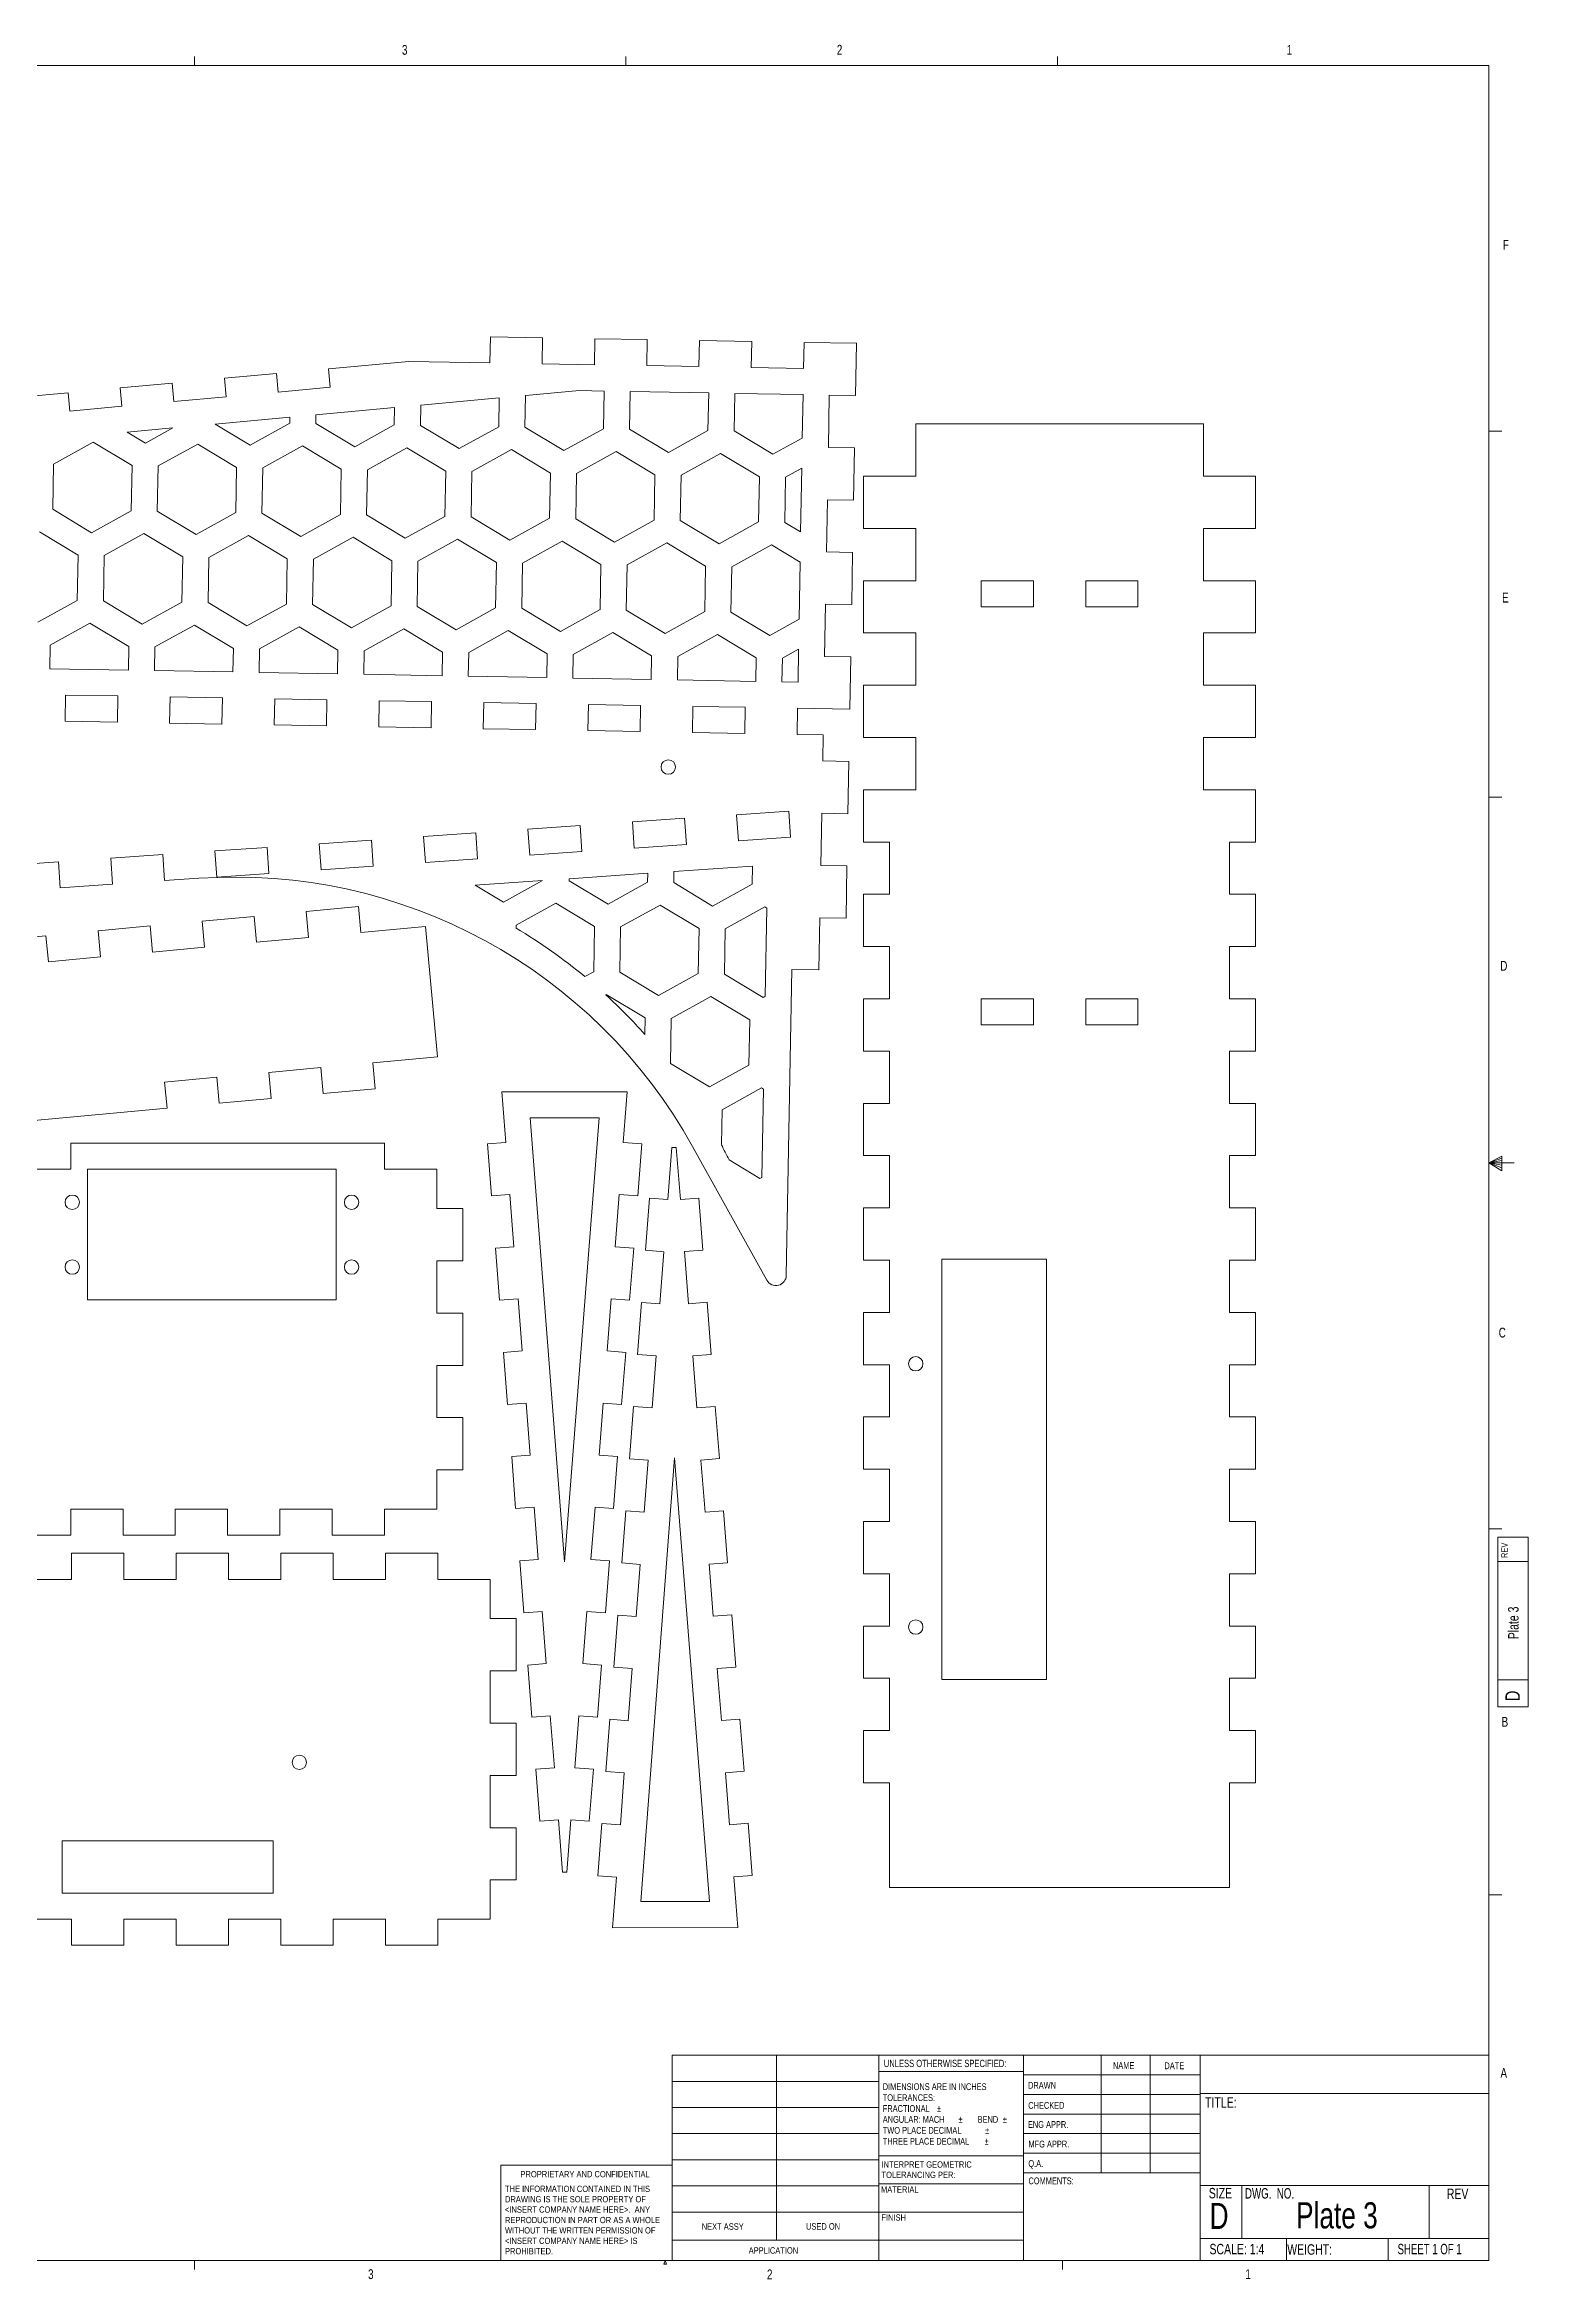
# Model space of a CAD drawing. Header units: inches. Extents: x 0.3 to 33.9, y 0.2 to 21.6.
# Drawn here: x 19.72 to 33.9, y 0.23 to 21.61 of the extents above; entities that cross this region are included whole.
import ezdxf

# ---------------------------------------------------------------- set-up
doc = ezdxf.new("R2010")
doc.units = ezdxf.units.IN
doc.header["$MEASUREMENT"] = 0
doc.styles.add('SLDTEXTSTYLE0', font='TXT', dxfattribs={"width": 0.75})
doc.styles.add('SLDTEXTSTYLE1', font='TXT', dxfattribs={"width": 0.6875})
doc.styles.add('SLDTEXTSTYLE2', font='TXT', dxfattribs={"width": 0.694444})

# ---------------------------------------------------------------- blocks, each defined once
blk = doc.blocks.new('SW_NOTE_0')
at = {"color": 0, "linetype": 'Continuous', "lineweight": 0, "char_height": 0.06, "attachment_point": 1, "style": 'SLDTEXTSTYLE0'}
for s, insert in [('INTERPRET GEOMETRIC', (0, 0.077)), ('TOLERANCING PER:', (0, -0.022))]:
    blk.add_mtext(s, dxfattribs=dict(at, insert=insert))
blk = doc.blocks.new('SW_NOTE_1')
at = {"color": 0, "linetype": 'Continuous', "lineweight": 0, "char_height": 0.065, "attachment_point": 1, "style": 'SLDTEXTSTYLE0'}
for s, insert in [('DIMENSIONS ARE IN INCHES', (0, 0.084)), ('TOLERANCES:', (0, -0.021)), ('FRACTIONAL', (0, -0.125)), ('%%p', (0.518, -0.125)), ('ANGULAR: MACH', (0, -0.229)), ('TWO PLACE DECIMAL', (0, -0.334)), ('%%p', (0.723, -0.229)), ('BEND', (0.907, -0.229)), ('%%p', (0.979, -0.334)), ('%%p', (1.148, -0.229)), ('THREE PLACE DECIMAL', (0, -0.438)), ('%%p', (0.974, -0.438))]:
    blk.add_mtext(s, dxfattribs=dict(at, insert=insert))
blk = doc.blocks.new('SW_NOTE_2')
at = {"color": 0, "linetype": 'Continuous', "lineweight": 0, "char_height": 0.06, "attachment_point": 1, "style": 'SLDTEXTSTYLE0'}
for s, insert in [('THE INFORMATION CONTAINED IN THIS', (0, 0.077)), ('<INSERT COMPANY NAME HERE>.  ANY', (0, -0.121)), ('DRAWING IS THE SOLE PROPERTY OF', (0, -0.022)), ('WITHOUT THE WRITTEN PERMISSION OF', (0, -0.32)), ('<INSERT COMPANY NAME HERE> IS', (0, -0.42)), ('REPRODUCTION IN PART OR AS A WHOLE', (0, -0.221)), ('PROHIBITED.', (0, -0.519))]:
    blk.add_mtext(s, dxfattribs=dict(at, insert=insert))

msp = doc.modelspace()

# ---------------------------------------------------------------- linework, layer by layer
at = {"color": 7, "linetype": 'Continuous', "lineweight": 0}
for p, q in [((0.523, 21.411), (33.523, 21.411)), ((21.148, 21.411), (21.148, 21.495)), ((25.273, 21.411), (25.273, 21.495)), ((29.398, 21.411), (29.398, 21.495)), ((33.523, 0.411), (33.523, 21.411)), ((33.523, 17.911), (33.648, 17.911)), ((33.523, 14.411), (33.648, 14.411)), ((33.523, 10.911), (33.647, 10.976)), ((33.647, 10.958), (33.523, 10.911)), ((33.647, 10.934), (33.523, 10.911)), ((33.647, 10.891), (33.523, 10.911)), ((33.647, 10.865), (33.523, 10.911)), ((33.647, 10.837), (33.523, 10.911)), ((33.523, 10.911), (33.766, 10.911)), ((33.647, 10.976), (33.647, 10.837)), ((33.523, 7.411), (33.648, 7.411)), ((33.61, 7.332), (33.9, 7.332)), ((33.61, 7.332), (33.61, 5.709)), ((33.9, 7.332), (33.9, 5.709)), ((33.9, 7.099), (33.61, 7.099)), ((33.61, 5.965), (33.9, 5.965)), ((33.61, 5.709), (33.9, 5.709)), ((33.523, 3.911), (33.648, 3.911)), ((25.714, 2.375), (33.523, 2.375)), ((25.714, 0.411), (25.714, 2.375)), ((26.712, 2.375), (26.712, 0.607)), ((27.691, 0.411), (27.691, 2.375)), ((29.073, 2.375), (29.073, 0.411)), ((29.817, 2.375), (29.817, 1.25)), ((30.285, 2.375), (30.285, 1.25)), ((30.764, 2.375), (30.764, 0.411)), ((29.073, 2.221), (27.691, 2.221)), ((29.073, 2.187), (30.764, 2.187)), ((25.714, 2.125), (27.691, 2.125)), ((29.073, 2), (30.764, 2)), ((30.764, 2.008), (33.523, 2.008)), ((25.714, 1.875), (27.691, 1.875)), ((29.073, 1.812), (30.764, 1.812)), ((25.714, 1.625), (27.691, 1.625)), ((30.764, 1.625), (29.073, 1.625)), ((24.077, 0.411), (24.077, 1.325)), ((25.714, 1.325), (24.077, 1.325)), ((25.714, 1.375), (27.691, 1.375)), ((27.691, 1.414), (29.073, 1.414)), ((30.764, 1.437), (29.073, 1.437)), ((25.714, 1.125), (27.691, 1.125)), ((27.691, 1.144), (29.073, 1.144)), ((30.764, 1.25), (29.073, 1.25)), ((30.764, 1.13), (33.523, 1.13)), ((31.16, 1.13), (31.16, 0.623)), ((32.951, 1.13), (32.951, 0.623)), ((25.714, 0.875), (27.691, 0.875)), ((27.691, 0.874), (29.073, 0.874)), ((25.714, 0.607), (29.073, 0.607)), ((30.764, 0.623), (33.523, 0.623)), ((31.587, 0.623), (31.587, 0.411)), ((32.559, 0.623), (32.559, 0.411)), ((33.523, 0.411), (0.523, 0.411)), ((21.148, 0.411), (21.148, 0.326)), ((25.634, 0.376), (25.648, 0.411)), ((25.66, 0.376), (25.634, 0.376)), ((25.648, 0.411), (25.66, 0.376)), ((29.448, 0.411), (29.448, 0.326))]:
    msp.add_line(p, q, dxfattribs=at)
at = {"color": 7, "linetype": 'Continuous', "lineweight": 15}
for p, q in [((23.976, 18.814), (23.972, 18.564)), ((24.476, 18.805), (23.976, 18.814)), ((24.472, 18.555), (24.476, 18.805)), ((24.976, 18.796), (24.972, 18.547)), ((25.476, 18.788), (24.976, 18.796)), ((25.472, 18.538), (25.476, 18.788)), ((25.976, 18.779), (25.971, 18.529)), ((26.476, 18.77), (25.976, 18.779)), ((26.471, 18.52), (26.476, 18.77)), ((26.976, 18.761), (26.971, 18.511)), ((27.476, 18.752), (26.976, 18.761)), ((27.476, 18.752), (27.467, 18.252)), ((21.931, 18.462), (21.433, 18.417)), ((21.433, 18.417), (21.449, 18.24)), ((21.947, 18.286), (21.931, 18.462)), ((23.196, 18.578), (22.429, 18.508)), ((22.429, 18.508), (22.445, 18.331)), ((23.972, 18.564), (23.196, 18.578)), ((24.972, 18.547), (24.472, 18.555)), ((25.971, 18.529), (25.472, 18.538)), ((26.971, 18.511), (26.471, 18.52)), ((19.939, 18.279), (19.441, 18.234)), ((19.955, 18.103), (19.939, 18.279)), ((20.935, 18.371), (20.437, 18.325)), ((20.437, 18.325), (20.453, 18.149)), ((20.951, 18.194), (20.935, 18.371)), ((21.449, 18.24), (20.951, 18.194)), ((22.445, 18.331), (21.947, 18.286)), ((23.311, 18.16), (24.062, 18.229)), ((24.062, 18.229), (24.057, 17.953)), ((24.307, 17.949), (24.313, 18.252)), ((24.313, 18.252), (24.829, 18.299)), ((24.829, 18.299), (25.064, 18.295)), ((25.064, 18.295), (25.057, 17.935)), ((25.307, 17.931), (25.314, 18.29)), ((25.314, 18.29), (26.064, 18.277)), ((26.064, 18.277), (26.057, 17.918)), ((26.307, 17.913), (26.313, 18.272)), ((26.313, 18.272), (26.967, 18.261)), ((26.967, 18.261), (26.959, 17.846)), ((27.208, 17.756), (27.217, 18.256)), ((27.217, 18.256), (27.467, 18.252)), ((20.453, 18.149), (19.955, 18.103)), ((21.346, 17.979), (22.059, 18.045)), ((21.679, 17.779), (21.346, 17.979)), ((22.058, 17.989), (21.679, 17.779)), ((22.059, 18.045), (22.058, 17.989)), ((22.308, 17.985), (22.309, 18.068)), ((22.679, 17.761), (22.308, 17.985)), ((22.309, 18.068), (23.061, 18.137)), ((23.058, 17.971), (22.679, 17.761)), ((23.061, 18.137), (23.058, 17.971)), ((23.308, 17.967), (23.311, 18.16)), ((23.679, 17.744), (23.308, 17.967)), ((28.043, 17.981), (28.043, 17.481)), ((28.043, 17.981), (30.793, 17.981)), ((30.793, 17.481), (30.793, 17.981)), ((19.8, 17.596), (20.179, 17.806)), ((20.179, 17.806), (20.55, 17.583)), ((20.504, 17.902), (20.941, 17.942)), ((20.679, 17.797), (20.504, 17.902)), ((20.941, 17.942), (20.679, 17.797)), ((20.8, 17.579), (21.179, 17.788)), ((21.179, 17.788), (21.55, 17.565)), ((21.8, 17.561), (22.179, 17.77)), ((22.179, 17.77), (22.55, 17.547)), ((22.8, 17.543), (23.179, 17.753)), ((23.179, 17.753), (23.55, 17.529)), ((24.057, 17.953), (23.679, 17.744)), ((24.678, 17.726), (24.307, 17.949)), ((25.057, 17.935), (24.678, 17.726)), ((25.678, 17.708), (25.307, 17.931)), ((26.057, 17.918), (25.678, 17.708)), ((26.678, 17.69), (26.307, 17.913)), ((26.959, 17.846), (26.678, 17.69)), ((27.458, 17.752), (27.208, 17.756)), ((27.458, 17.752), (27.449, 17.252)), ((19.793, 17.164), (19.8, 17.596)), ((20.55, 17.583), (20.542, 17.15)), ((20.792, 17.146), (20.8, 17.579)), ((21.55, 17.565), (21.542, 17.132)), ((21.792, 17.128), (21.8, 17.561)), ((22.55, 17.547), (22.542, 17.114)), ((22.792, 17.11), (22.8, 17.543)), ((23.55, 17.529), (23.542, 17.096)), ((23.8, 17.525), (24.178, 17.735)), ((24.178, 17.735), (24.55, 17.511)), ((24.8, 17.507), (25.178, 17.717)), ((25.178, 17.717), (25.549, 17.494)), ((25.799, 17.489), (26.178, 17.699)), ((26.178, 17.699), (26.549, 17.476)), ((26.799, 17.471), (26.954, 17.557)), ((26.954, 17.557), (26.943, 16.947)), ((23.792, 17.092), (23.8, 17.525)), ((24.55, 17.511), (24.542, 17.079)), ((24.792, 17.074), (24.8, 17.507)), ((25.549, 17.494), (25.542, 17.061)), ((25.792, 17.056), (25.799, 17.489)), ((26.549, 17.476), (26.541, 17.043)), ((26.791, 17.038), (26.799, 17.471)), ((28.043, 17.481), (27.543, 17.481)), ((27.543, 17.481), (27.543, 16.981)), ((31.293, 17.481), (30.793, 17.481)), ((31.293, 17.481), (31.293, 16.981)), ((20.164, 16.94), (19.793, 17.164)), ((20.542, 17.15), (20.164, 16.94)), ((21.163, 16.922), (20.792, 17.146)), ((21.542, 17.132), (21.163, 16.922)), ((22.163, 16.905), (21.792, 17.128)), ((22.542, 17.114), (22.163, 16.905)), ((23.163, 16.887), (22.792, 17.11)), ((27.19, 16.757), (27.199, 17.256)), ((27.199, 17.256), (27.449, 17.252)), ((19.664, 16.949), (20.035, 16.726)), ((20.285, 16.722), (20.664, 16.931)), ((20.664, 16.931), (21.035, 16.708)), ((21.285, 16.704), (21.663, 16.913)), ((21.663, 16.913), (22.034, 16.69)), ((22.284, 16.686), (22.663, 16.896)), ((22.663, 16.896), (23.034, 16.672)), ((23.542, 17.096), (23.163, 16.887)), ((24.163, 16.869), (23.792, 17.092)), ((24.542, 17.079), (24.163, 16.869)), ((25.163, 16.851), (24.792, 17.074)), ((25.542, 17.061), (25.163, 16.851)), ((26.163, 16.833), (25.792, 17.056)), ((26.541, 17.043), (26.163, 16.833)), ((26.943, 16.947), (26.791, 17.038)), ((27.543, 16.981), (28.043, 16.981)), ((28.043, 16.981), (28.043, 16.481)), ((30.793, 16.981), (31.293, 16.981)), ((30.793, 16.481), (30.793, 16.981)), ((20.035, 16.726), (20.027, 16.293)), ((20.277, 16.289), (20.285, 16.722)), ((21.035, 16.708), (21.027, 16.275)), ((21.277, 16.271), (21.285, 16.704)), ((22.034, 16.69), (22.027, 16.257)), ((22.277, 16.253), (22.284, 16.686)), ((23.284, 16.668), (23.663, 16.878)), ((23.663, 16.878), (24.034, 16.655)), ((24.284, 16.65), (24.663, 16.86)), ((24.663, 16.86), (25.034, 16.637)), ((25.284, 16.632), (25.663, 16.842)), ((25.663, 16.842), (26.034, 16.619)), ((26.284, 16.614), (26.663, 16.824)), ((26.663, 16.824), (26.938, 16.658)), ((27.44, 16.752), (27.19, 16.757)), ((27.44, 16.752), (27.431, 16.252)), ((23.034, 16.672), (23.027, 16.239)), ((23.277, 16.235), (23.284, 16.668)), ((24.034, 16.655), (24.026, 16.222)), ((24.276, 16.217), (24.284, 16.65)), ((25.034, 16.637), (25.026, 16.204)), ((25.276, 16.199), (25.284, 16.632)), ((26.034, 16.619), (26.026, 16.186)), ((26.276, 16.181), (26.284, 16.614)), ((26.938, 16.658), (26.928, 16.114)), ((28.043, 16.481), (27.543, 16.481)), ((27.543, 16.481), (27.543, 15.981)), ((29.168, 16.481), (28.668, 16.481)), ((28.668, 16.481), (28.668, 16.231)), ((29.168, 16.231), (29.168, 16.481)), ((30.168, 16.481), (29.668, 16.481)), ((29.668, 16.481), (29.668, 16.231)), ((30.168, 16.231), (30.168, 16.481)), ((31.293, 16.481), (30.793, 16.481)), ((31.293, 16.481), (31.293, 15.981)), ((20.027, 16.293), (19.648, 16.083)), ((20.648, 16.065), (20.277, 16.289)), ((21.027, 16.275), (20.648, 16.065)), ((21.648, 16.048), (21.277, 16.271)), ((22.027, 16.257), (21.648, 16.048)), ((22.648, 16.03), (22.277, 16.253)), ((27.172, 15.757), (27.181, 16.257)), ((27.181, 16.257), (27.431, 16.252)), ((19.769, 15.865), (20.148, 16.074)), ((20.148, 16.074), (20.519, 15.851)), ((20.769, 15.847), (21.148, 16.057)), ((21.148, 16.057), (21.519, 15.833)), ((21.769, 15.829), (22.148, 16.039)), ((22.148, 16.039), (22.519, 15.815)), ((23.027, 16.239), (22.648, 16.03)), ((23.648, 16.012), (23.277, 16.235)), ((24.026, 16.222), (23.648, 16.012)), ((24.647, 15.994), (24.276, 16.217)), ((25.026, 16.204), (24.647, 15.994)), ((25.647, 15.976), (25.276, 16.199)), ((26.026, 16.186), (25.647, 15.976)), ((26.647, 15.958), (26.276, 16.181)), ((26.928, 16.114), (26.647, 15.958)), ((28.668, 16.231), (29.168, 16.231)), ((29.668, 16.231), (30.168, 16.231)), ((19.765, 15.639), (19.769, 15.865)), ((20.519, 15.851), (20.515, 15.626)), ((20.765, 15.621), (20.769, 15.847)), ((21.519, 15.833), (21.515, 15.608)), ((21.765, 15.603), (21.769, 15.829)), ((22.769, 15.811), (23.148, 16.021)), ((23.148, 16.021), (23.519, 15.798)), ((23.769, 15.793), (24.148, 16.003)), ((24.148, 16.003), (24.519, 15.78)), ((24.769, 15.775), (25.147, 15.985)), ((25.147, 15.985), (25.518, 15.762)), ((25.768, 15.757), (26.147, 15.967)), ((26.147, 15.967), (26.518, 15.744)), ((26.768, 15.739), (26.923, 15.825)), ((26.923, 15.825), (26.918, 15.511)), ((27.543, 15.981), (28.043, 15.981)), ((28.043, 15.981), (28.043, 15.481)), ((30.793, 15.981), (31.293, 15.981)), ((30.793, 15.481), (30.793, 15.981)), ((20.515, 15.626), (19.765, 15.639)), ((21.515, 15.608), (20.765, 15.621)), ((22.519, 15.815), (22.515, 15.59)), ((22.765, 15.586), (22.769, 15.811)), ((23.519, 15.798), (23.515, 15.572)), ((23.765, 15.568), (23.769, 15.793)), ((24.519, 15.78), (24.515, 15.554)), ((24.764, 15.55), (24.769, 15.775)), ((25.518, 15.762), (25.514, 15.536)), ((25.764, 15.532), (25.768, 15.757)), ((26.518, 15.744), (26.514, 15.518)), ((26.764, 15.514), (26.768, 15.739)), ((27.422, 15.752), (27.172, 15.757)), ((27.422, 15.752), (27.413, 15.252)), ((22.515, 15.59), (21.765, 15.603)), ((23.515, 15.572), (22.765, 15.586)), ((24.515, 15.554), (23.765, 15.568)), ((25.514, 15.536), (24.764, 15.55)), ((26.514, 15.518), (25.764, 15.532)), ((26.918, 15.511), (26.764, 15.514)), ((28.043, 15.481), (27.543, 15.481)), ((27.543, 15.481), (27.543, 14.981)), ((31.293, 15.481), (30.793, 15.481)), ((31.293, 15.481), (31.293, 14.981)), ((19.91, 15.137), (19.914, 15.387)), ((19.914, 15.387), (20.414, 15.378)), ((20.414, 15.378), (20.41, 15.128)), ((20.91, 15.119), (20.914, 15.369)), ((20.914, 15.369), (21.414, 15.36)), ((21.414, 15.36), (21.41, 15.11)), ((21.909, 15.101), (21.914, 15.351)), ((21.914, 15.351), (22.414, 15.342)), ((22.414, 15.342), (22.409, 15.092)), ((22.909, 15.083), (22.914, 15.333)), ((22.914, 15.333), (23.414, 15.324)), ((23.414, 15.324), (23.409, 15.074)), ((23.909, 15.065), (23.914, 15.315)), ((23.914, 15.315), (24.414, 15.306)), ((24.414, 15.306), (24.409, 15.056)), ((24.909, 15.047), (24.913, 15.297)), ((24.913, 15.297), (25.413, 15.288)), ((25.413, 15.288), (25.409, 15.038)), ((25.909, 15.029), (25.913, 15.279)), ((25.913, 15.279), (26.413, 15.27)), ((26.413, 15.27), (26.409, 15.02)), ((26.909, 15.011), (26.913, 15.261)), ((26.913, 15.261), (27.413, 15.252)), ((20.41, 15.128), (19.91, 15.137)), ((21.41, 15.11), (20.91, 15.119)), ((22.409, 15.092), (21.909, 15.101)), ((23.409, 15.074), (22.909, 15.083)), ((24.409, 15.056), (23.909, 15.065)), ((25.409, 15.038), (24.909, 15.047)), ((26.409, 15.02), (25.909, 15.029)), ((27.159, 15.007), (26.909, 15.011)), ((27.154, 14.757), (27.159, 15.007)), ((27.543, 14.981), (28.043, 14.981)), ((28.043, 14.981), (28.043, 14.481)), ((30.793, 14.481), (30.793, 14.981)), ((30.793, 14.981), (31.293, 14.981)), ((27.404, 14.752), (27.154, 14.757)), ((27.404, 14.752), (27.395, 14.252)), ((27.543, 14.481), (27.543, 13.981)), ((28.043, 14.481), (27.543, 14.481)), ((31.293, 14.481), (30.793, 14.481)), ((31.293, 14.481), (31.293, 13.981)), ((24.336, 14.104), (24.835, 14.138)), ((24.835, 14.138), (24.852, 13.889)), ((25.334, 14.173), (25.832, 14.208)), ((25.351, 13.923), (25.334, 14.173)), ((25.832, 14.208), (25.85, 13.958)), ((26.331, 14.242), (26.83, 14.277)), ((26.348, 13.993), (26.331, 14.242)), ((26.83, 14.277), (26.847, 14.027)), ((27.136, 13.757), (27.145, 14.257)), ((27.145, 14.257), (27.395, 14.252)), ((21.343, 13.896), (21.842, 13.93)), ((21.36, 13.646), (21.343, 13.896)), ((21.842, 13.93), (21.859, 13.681)), ((22.341, 13.965), (22.84, 14)), ((22.358, 13.715), (22.341, 13.965)), ((22.84, 14), (22.857, 13.75)), ((23.338, 14.034), (23.837, 14.069)), ((23.356, 13.785), (23.338, 14.034)), ((23.837, 14.069), (23.854, 13.819)), ((24.353, 13.854), (24.336, 14.104)), ((25.85, 13.958), (25.351, 13.923)), ((26.847, 14.027), (26.348, 13.993)), ((27.543, 13.981), (27.793, 13.981)), ((27.793, 13.481), (27.793, 13.981)), ((31.043, 13.981), (31.043, 13.481)), ((31.043, 13.981), (31.293, 13.981)), ((19.348, 13.757), (19.847, 13.792)), ((19.847, 13.792), (19.864, 13.542)), ((20.346, 13.826), (20.844, 13.861)), ((20.363, 13.577), (20.346, 13.826)), ((20.844, 13.861), (20.862, 13.612)), ((22.857, 13.75), (22.358, 13.715)), ((23.854, 13.819), (23.356, 13.785)), ((24.852, 13.889), (24.353, 13.854)), ((24.73, 13.63), (25.481, 13.682)), ((25.481, 13.682), (25.48, 13.597)), ((25.73, 13.593), (25.732, 13.699)), ((25.732, 13.699), (26.483, 13.751)), ((26.483, 13.751), (26.48, 13.579)), ((27.386, 13.753), (27.136, 13.757)), ((27.386, 13.753), (27.377, 13.253)), ((19.864, 13.542), (20.363, 13.577)), ((20.862, 13.612), (21.189, 13.634)), ((21.859, 13.681), (21.36, 13.646)), ((23.832, 13.567), (24.474, 13.612)), ((24.101, 13.405), (23.832, 13.567)), ((24.474, 13.612), (24.101, 13.405)), ((24.73, 13.61), (24.73, 13.63)), ((25.101, 13.387), (24.73, 13.61)), ((25.48, 13.597), (25.101, 13.387)), ((26.101, 13.369), (25.73, 13.593)), ((26.48, 13.579), (26.101, 13.369)), ((27.543, 13.481), (27.543, 12.981)), ((27.793, 13.481), (27.543, 13.481)), ((31.293, 13.481), (31.043, 13.481)), ((31.293, 13.481), (31.293, 12.981)), ((21.22, 13.224), (21.718, 13.27)), ((21.741, 13.022), (21.718, 13.27)), ((22.216, 13.317), (22.714, 13.363)), ((22.216, 13.317), (22.239, 13.068)), ((22.737, 13.114), (22.714, 13.363)), ((24.222, 13.186), (24.601, 13.396)), ((24.601, 13.396), (24.972, 13.173)), ((25.222, 13.169), (25.601, 13.378)), ((25.601, 13.378), (25.972, 13.155)), ((26.222, 13.151), (26.601, 13.36)), ((26.601, 13.36), (26.619, 13.349)), ((26.619, 13.349), (26.604, 12.505)), ((27.118, 12.757), (27.127, 13.257)), ((27.127, 13.257), (27.377, 13.253)), ((19.229, 13.039), (19.727, 13.085)), ((19.75, 12.836), (19.727, 13.085)), ((20.225, 13.131), (20.723, 13.178)), ((20.225, 13.131), (20.248, 12.882)), ((20.746, 12.929), (20.723, 13.178)), ((21.22, 13.224), (21.244, 12.975)), ((22.239, 13.068), (21.741, 13.022)), ((23.356, 13.172), (22.737, 13.114)), ((23.356, 13.172), (23.472, 11.927)), ((24.222, 13.157), (24.222, 13.186)), ((24.972, 13.173), (24.964, 12.74)), ((25.214, 12.736), (25.222, 13.169)), ((25.972, 13.155), (25.964, 12.722)), ((26.214, 12.718), (26.222, 13.151)), ((20.248, 12.882), (19.75, 12.836)), ((21.244, 12.975), (20.746, 12.929)), ((27.543, 12.981), (27.793, 12.981)), ((27.793, 12.481), (27.793, 12.981)), ((31.043, 12.981), (31.043, 12.481)), ((31.043, 12.981), (31.293, 12.981)), ((24.964, 12.74), (24.88, 12.694)), ((25.585, 12.512), (25.214, 12.736)), ((25.964, 12.722), (25.585, 12.512)), ((26.585, 12.495), (26.214, 12.718)), ((26.806, 9.836), (26.858, 12.762)), ((26.858, 12.762), (27.118, 12.757)), ((25.081, 12.519), (25.085, 12.521)), ((25.085, 12.521), (25.456, 12.298)), ((25.706, 12.294), (26.085, 12.504)), ((26.085, 12.504), (26.456, 12.28)), ((26.604, 12.505), (26.585, 12.495)), ((27.543, 12.481), (27.543, 11.981)), ((27.793, 12.481), (27.543, 12.481)), ((28.668, 12.481), (29.168, 12.481)), ((28.668, 12.231), (28.668, 12.481)), ((29.168, 12.481), (29.168, 12.231)), ((29.668, 12.481), (30.168, 12.481)), ((29.668, 12.231), (29.668, 12.481)), ((30.168, 12.481), (30.168, 12.231)), ((31.293, 12.481), (31.043, 12.481)), ((31.293, 12.481), (31.293, 11.981)), ((25.456, 12.298), (25.454, 12.141)), ((25.699, 11.861), (25.706, 12.294)), ((26.456, 12.28), (26.449, 11.847)), ((29.168, 12.231), (28.668, 12.231)), ((30.168, 12.231), (29.668, 12.231)), ((27.543, 11.981), (27.793, 11.981)), ((27.793, 11.481), (27.793, 11.981)), ((31.043, 11.981), (31.293, 11.981)), ((31.043, 11.981), (31.043, 11.481)), ((21.857, 11.777), (22.355, 11.823)), ((21.881, 11.528), (21.857, 11.777)), ((22.355, 11.823), (22.378, 11.574)), ((22.853, 11.87), (23.472, 11.927)), ((22.876, 11.621), (22.853, 11.87)), ((26.07, 11.638), (25.699, 11.861)), ((26.449, 11.847), (26.07, 11.638)), ((20.862, 11.684), (21.36, 11.731)), ((20.885, 11.435), (20.862, 11.684)), ((21.36, 11.731), (21.383, 11.482)), ((22.876, 11.621), (22.378, 11.574)), ((24.125, 11.107), (24.087, 11.592)), ((24.087, 11.592), (25.285, 11.592)), ((25.247, 11.107), (25.285, 11.592)), ((26.191, 11.419), (26.57, 11.629)), ((26.57, 11.629), (26.588, 11.618)), ((26.588, 11.618), (26.573, 10.773)), ((20.885, 11.435), (19.239, 11.282)), ((21.881, 11.528), (21.383, 11.482)), ((24.357, 11.342), (25.015, 11.342)), ((24.686, 7.096), (24.357, 11.342)), ((25.015, 11.342), (24.686, 7.096)), ((26.185, 11.086), (26.191, 11.419)), ((27.543, 11.481), (27.543, 10.981)), ((27.793, 11.481), (27.543, 11.481)), ((31.293, 11.481), (31.043, 11.481)), ((31.293, 11.481), (31.293, 10.981)), ((19.964, 11.1), (19.964, 10.85)), ((19.964, 11.1), (22.964, 11.1)), ((22.964, 10.85), (22.964, 11.1)), ((24.125, 11.107), (23.948, 11.093)), ((23.987, 10.595), (23.948, 11.093)), ((25.424, 11.093), (25.247, 11.107)), ((25.424, 11.093), (25.385, 10.595)), ((25.712, 11.06), (25.674, 10.561)), ((25.754, 11.06), (25.712, 11.06)), ((25.793, 10.561), (25.754, 11.06)), ((26.619, 9.789), (25.91, 11.068)), ((26.554, 10.763), (26.258, 10.941)), ((27.543, 10.981), (27.793, 10.981)), ((27.793, 10.481), (27.793, 10.981)), ((31.043, 10.981), (31.043, 10.481)), ((31.043, 10.981), (31.293, 10.981)), ((19.964, 10.85), (19.464, 10.85)), ((20.126, 10.85), (22.501, 10.85)), ((20.126, 9.6), (20.126, 10.85)), ((22.501, 10.85), (22.501, 9.6)), ((23.464, 10.85), (22.964, 10.85)), ((23.464, 10.475), (23.464, 10.85)), ((26.573, 10.773), (26.554, 10.763)), ((23.714, 10.475), (23.464, 10.475)), ((23.714, 10.475), (23.714, 9.975)), ((23.987, 10.595), (24.163, 10.608)), ((24.163, 10.608), (24.202, 10.11)), ((25.17, 10.11), (25.209, 10.608)), ((25.209, 10.608), (25.385, 10.595)), ((25.459, 10.076), (25.497, 10.575)), ((25.674, 10.561), (25.497, 10.575)), ((25.97, 10.575), (25.793, 10.561)), ((25.97, 10.575), (26.009, 10.077)), ((27.793, 10.481), (27.543, 10.481)), ((27.543, 10.481), (27.543, 9.981)), ((31.293, 10.481), (31.043, 10.481)), ((31.293, 10.481), (31.293, 9.981)), ((24.202, 10.11), (24.025, 10.096)), ((24.064, 9.598), (24.025, 10.096)), ((25.347, 10.096), (25.17, 10.11)), ((25.347, 10.096), (25.308, 9.598)), ((25.459, 10.076), (25.636, 10.062)), ((25.636, 10.062), (25.598, 9.564)), ((25.832, 10.063), (26.009, 10.077)), ((25.872, 9.564), (25.832, 10.063)), ((23.464, 9.975), (23.714, 9.975)), ((23.464, 9.475), (23.464, 9.975)), ((27.543, 9.981), (27.793, 9.981)), ((27.793, 9.481), (27.793, 9.981)), ((28.293, 9.99), (29.293, 9.99)), ((28.293, 5.971), (28.293, 9.99)), ((29.293, 9.99), (29.293, 5.971)), ((31.043, 9.981), (31.043, 9.481)), ((31.043, 9.981), (31.293, 9.981)), ((22.501, 9.6), (20.126, 9.6)), ((23.714, 9.475), (23.464, 9.475)), ((23.714, 9.475), (23.714, 8.975)), ((24.064, 9.598), (24.241, 9.611)), ((24.241, 9.611), (24.279, 9.113)), ((25.093, 9.113), (25.131, 9.611)), ((25.131, 9.611), (25.308, 9.598)), ((25.384, 9.079), (25.421, 9.577)), ((25.598, 9.564), (25.421, 9.577)), ((26.048, 9.578), (25.872, 9.564)), ((26.048, 9.578), (26.088, 9.08)), ((27.543, 9.481), (27.543, 8.981)), ((27.793, 9.481), (27.543, 9.481)), ((31.293, 9.481), (31.043, 9.481)), ((31.293, 9.481), (31.293, 8.981)), ((24.279, 9.113), (24.102, 9.099)), ((24.141, 8.601), (24.102, 9.099)), ((25.27, 9.099), (25.093, 9.113)), ((25.27, 9.099), (25.231, 8.601)), ((25.384, 9.079), (25.56, 9.065)), ((25.56, 9.065), (25.522, 8.567)), ((25.911, 9.066), (26.088, 9.08)), ((25.95, 8.567), (25.911, 9.066)), ((27.543, 8.981), (27.793, 8.981)), ((27.793, 8.481), (27.793, 8.981)), ((31.043, 8.981), (31.043, 8.481)), ((31.043, 8.981), (31.293, 8.981)), ((23.464, 8.975), (23.714, 8.975)), ((23.464, 8.475), (23.464, 8.975)), ((24.141, 8.601), (24.318, 8.614)), ((24.318, 8.614), (24.356, 8.116)), ((25.016, 8.116), (25.054, 8.614)), ((25.054, 8.614), (25.231, 8.601)), ((25.308, 8.082), (25.346, 8.58)), ((25.522, 8.567), (25.346, 8.58)), ((26.127, 8.581), (25.95, 8.567)), ((26.127, 8.581), (26.166, 8.083)), ((23.714, 8.475), (23.464, 8.475)), ((23.714, 8.475), (23.714, 7.975)), ((27.543, 8.481), (27.543, 7.981)), ((27.793, 8.481), (27.543, 8.481)), ((31.293, 8.481), (31.043, 8.481)), ((31.293, 8.481), (31.293, 7.981)), ((23.464, 7.975), (23.714, 7.975)), ((23.464, 7.6), (23.464, 7.975)), ((24.356, 8.116), (24.18, 8.102)), ((24.218, 7.604), (24.18, 8.102)), ((25.192, 8.102), (25.016, 8.116)), ((25.192, 8.102), (25.154, 7.604)), ((25.308, 8.082), (25.484, 8.068)), ((25.414, 3.845), (25.737, 8.091)), ((25.484, 8.068), (25.447, 7.57)), ((25.737, 8.091), (26.071, 3.846)), ((25.989, 8.069), (26.166, 8.083)), ((26.029, 7.57), (25.989, 8.069)), ((27.543, 7.981), (27.793, 7.981)), ((27.793, 7.481), (27.793, 7.981)), ((31.043, 7.981), (31.043, 7.481)), ((31.043, 7.981), (31.293, 7.981)), ((19.964, 7.35), (19.964, 7.6)), ((19.964, 7.6), (20.464, 7.6)), ((20.464, 7.6), (20.464, 7.35)), ((20.964, 7.6), (21.464, 7.6)), ((20.964, 7.35), (20.964, 7.6)), ((21.464, 7.6), (21.464, 7.35)), ((21.964, 7.6), (22.464, 7.6)), ((21.964, 7.35), (21.964, 7.6)), ((22.464, 7.6), (22.464, 7.35)), ((22.964, 7.6), (23.464, 7.6)), ((22.964, 7.35), (22.964, 7.6)), ((24.218, 7.604), (24.395, 7.617)), ((24.395, 7.617), (24.434, 7.119)), ((24.938, 7.119), (24.977, 7.617)), ((24.977, 7.617), (25.154, 7.604)), ((25.232, 7.085), (25.27, 7.583)), ((25.447, 7.57), (25.27, 7.583)), ((26.205, 7.584), (26.029, 7.57)), ((26.205, 7.584), (26.245, 7.086)), ((19.964, 7.35), (19.464, 7.35)), ((20.964, 7.35), (20.464, 7.35)), ((21.964, 7.35), (21.464, 7.35)), ((22.964, 7.35), (22.464, 7.35)), ((27.543, 7.481), (27.543, 6.981)), ((27.793, 7.481), (27.543, 7.481)), ((31.293, 7.481), (31.043, 7.481)), ((31.293, 7.481), (31.293, 6.981)), ((19.973, 6.927), (19.973, 7.177)), ((20.473, 7.177), (19.973, 7.177)), ((20.473, 7.177), (20.473, 6.927)), ((20.973, 6.927), (20.973, 7.177)), ((21.473, 7.177), (20.973, 7.177)), ((21.473, 7.177), (21.473, 6.927)), ((21.973, 6.927), (21.973, 7.177)), ((22.473, 7.177), (21.973, 7.177)), ((22.473, 7.177), (22.473, 6.927)), ((22.973, 6.927), (22.973, 7.177)), ((23.473, 7.177), (22.973, 7.177)), ((23.473, 7.177), (23.473, 6.927)), ((24.434, 7.119), (24.257, 7.105)), ((24.295, 6.607), (24.257, 7.105)), ((25.115, 7.105), (24.938, 7.119)), ((25.115, 7.105), (25.077, 6.607)), ((25.232, 7.085), (25.409, 7.071)), ((25.409, 7.071), (25.371, 6.573)), ((26.068, 7.072), (26.245, 7.086)), ((26.107, 6.574), (26.068, 7.072)), ((19.473, 6.927), (19.973, 6.927)), ((20.473, 6.927), (20.973, 6.927)), ((21.473, 6.927), (21.973, 6.927)), ((22.473, 6.927), (22.973, 6.927)), ((23.473, 6.927), (23.973, 6.927)), ((23.973, 6.927), (23.973, 6.552)), ((27.543, 6.981), (27.793, 6.981)), ((27.793, 6.481), (27.793, 6.981)), ((31.043, 6.981), (31.043, 6.481)), ((31.043, 6.981), (31.293, 6.981)), ((23.973, 6.552), (24.223, 6.552)), ((24.223, 6.052), (24.223, 6.552)), ((24.295, 6.607), (24.472, 6.62)), ((24.472, 6.62), (24.511, 6.122)), ((24.861, 6.122), (24.9, 6.62)), ((24.9, 6.62), (25.077, 6.607)), ((25.156, 6.087), (25.194, 6.586)), ((25.371, 6.573), (25.194, 6.586)), ((26.284, 6.588), (26.107, 6.574)), ((26.284, 6.588), (26.323, 6.089)), ((27.543, 6.481), (27.543, 5.981)), ((27.793, 6.481), (27.543, 6.481)), ((31.293, 6.481), (31.043, 6.481)), ((31.293, 6.481), (31.293, 5.981)), ((24.223, 6.052), (23.973, 6.052)), ((23.973, 6.052), (23.973, 5.552)), ((24.511, 6.122), (24.334, 6.108)), ((24.373, 5.61), (24.334, 6.108)), ((25.038, 6.108), (24.861, 6.122)), ((25.038, 6.108), (24.999, 5.61)), ((25.156, 6.087), (25.333, 6.074)), ((25.333, 6.074), (25.295, 5.575)), ((26.146, 6.075), (26.323, 6.089)), ((26.186, 5.577), (26.146, 6.075)), ((27.543, 5.981), (27.793, 5.981)), ((27.793, 5.481), (27.793, 5.981)), ((29.293, 5.971), (28.293, 5.971)), ((31.043, 5.981), (31.293, 5.981)), ((31.043, 5.981), (31.043, 5.481)), ((24.373, 5.61), (24.549, 5.623)), ((24.549, 5.623), (24.588, 5.125)), ((24.784, 5.125), (24.823, 5.623)), ((24.823, 5.623), (24.999, 5.61)), ((25.08, 5.09), (25.118, 5.589)), ((25.295, 5.575), (25.118, 5.589)), ((26.363, 5.591), (26.186, 5.577)), ((26.363, 5.591), (26.402, 5.092)), ((23.973, 5.552), (24.223, 5.552)), ((24.223, 5.052), (24.223, 5.552)), ((27.793, 5.481), (27.543, 5.481)), ((27.543, 5.481), (27.543, 4.981)), ((31.293, 5.481), (31.043, 5.481)), ((31.293, 5.481), (31.293, 4.981)), ((24.223, 5.052), (23.973, 5.052)), ((23.973, 5.052), (23.973, 4.552)), ((24.588, 5.125), (24.411, 5.111)), ((24.45, 4.613), (24.411, 5.111)), ((24.961, 5.111), (24.784, 5.125)), ((24.961, 5.111), (24.922, 4.613)), ((25.08, 5.09), (25.257, 5.077)), ((25.257, 5.077), (25.219, 4.578)), ((26.225, 5.078), (26.402, 5.092)), ((26.264, 4.58), (26.225, 5.078)), ((27.543, 4.981), (27.793, 4.981)), ((27.793, 3.981), (27.793, 4.981)), ((31.043, 4.981), (31.293, 4.981)), ((31.043, 4.981), (31.043, 3.981)), ((23.973, 4.552), (24.223, 4.552)), ((24.223, 4.052), (24.223, 4.552)), ((24.45, 4.613), (24.627, 4.626)), ((24.627, 4.626), (24.665, 4.128)), ((24.707, 4.128), (24.745, 4.626)), ((24.745, 4.626), (24.922, 4.613)), ((25.004, 4.093), (25.042, 4.592)), ((25.219, 4.578), (25.042, 4.592)), ((26.441, 4.594), (26.264, 4.58)), ((26.441, 4.594), (26.48, 4.095)), ((21.9, 4.427), (19.881, 4.427)), ((19.881, 4.427), (19.881, 3.927)), ((21.9, 3.927), (21.9, 4.427)), ((24.665, 4.128), (24.707, 4.128)), ((25.004, 4.093), (25.181, 4.08)), ((25.181, 4.08), (25.144, 3.595)), ((26.304, 4.081), (26.48, 4.095)), ((26.304, 4.081), (26.342, 3.597)), ((19.881, 3.927), (21.9, 3.927)), ((24.223, 4.052), (23.973, 4.052)), ((23.973, 4.052), (23.973, 3.677)), ((27.793, 3.981), (31.043, 3.981)), ((19.973, 3.677), (19.473, 3.677)), ((19.973, 3.427), (19.973, 3.677)), ((20.973, 3.677), (20.473, 3.677)), ((20.473, 3.677), (20.473, 3.427)), ((20.973, 3.427), (20.973, 3.677)), ((21.973, 3.677), (21.473, 3.677)), ((21.473, 3.677), (21.473, 3.427)), ((21.973, 3.427), (21.973, 3.677)), ((22.973, 3.677), (22.473, 3.677)), ((22.473, 3.677), (22.473, 3.427)), ((22.973, 3.427), (22.973, 3.677)), ((23.973, 3.677), (23.473, 3.677)), ((23.473, 3.677), (23.473, 3.427)), ((26.071, 3.846), (25.414, 3.845)), ((19.973, 3.427), (20.473, 3.427)), ((20.973, 3.427), (21.473, 3.427)), ((21.973, 3.427), (22.473, 3.427)), ((22.973, 3.427), (23.473, 3.427)), ((26.342, 3.597), (25.144, 3.595))]:
    msp.add_line(p, q, dxfattribs=at)
for centre in [(25.677, 14.698), (19.979, 10.535), (22.649, 10.535), (19.979, 9.915), (22.649, 9.915), (28.043, 8.99), (28.043, 6.471), (22.15, 5.177)]:
    msp.add_circle(centre, 0.0689, dxfattribs=at)
for centre, radius, start, end in [((21.536, 8.646), 5, 28.9747, 93.9747), ((21.536, 8.646), 5.25, 50.4342, 59.2336), ((21.536, 8.646), 5.25, 41.737, 47.5303), ((21.536, 8.646), 5.25, 25.9163, 27.6882), ((26.706, 9.838), 0.1, 208.9747, 358.9747)]:
    msp.add_arc(centre, radius, start, end, dxfattribs=at)

# ---------------------------------------------------------------- block references
at = {"color": 7, "linetype": 'Continuous', "lineweight": 0}
for name, p in [('SW_NOTE_1', (27.728, 2.023)), ('SW_NOTE_0', (27.716, 1.283)), ('SW_NOTE_2', (24.116, 1.05))]:
    msp.add_blockref(name, p, dxfattribs=at)

# ---------------------------------------------------------------- texts
for s, insert, char_height, attachment_point, style in [('3', (23.131, 21.606), 0.0938, 1, 'SLDTEXTSTYLE0'), ('2', (27.289, 21.607), 0.0938, 1, 'SLDTEXTSTYLE0'), ('1', (31.59, 21.607), 0.0938, 1, 'SLDTEXTSTYLE0'), ('F', (33.656, 19.741), 0.0938, 1, 'SLDTEXTSTYLE0'), ('E', (33.649, 16.366), 0.0938, 1, 'SLDTEXTSTYLE0'), ('D', (33.632, 12.844), 0.0938, 1, 'SLDTEXTSTYLE0'), ('C', (33.617, 9.335), 0.0938, 1, 'SLDTEXTSTYLE0'), ('B', (33.645, 5.612), 0.0938, 1, 'SLDTEXTSTYLE0'), ('UNLESS OTHERWISE SPECIFIED:', (27.738, 2.332), 0.07, 1, 'SLDTEXTSTYLE0'), ('NAME', (29.929, 2.309), 0.065, 1, 'SLDTEXTSTYLE0'), ('DATE', (30.421, 2.307), 0.065, 1, 'SLDTEXTSTYLE0'), ('A', (33.634, 2.253), 0.0938, 1, 'SLDTEXTSTYLE0'), ('DRAWN', (29.117, 2.12), 0.065, 1, 'SLDTEXTSTYLE0'), ('CHECKED', (29.119, 1.928), 0.065, 1, 'SLDTEXTSTYLE0'), ('TITLE:', (30.81, 1.973), 0.1, 1, 'SLDTEXTSTYLE0'), ('ENG APPR.', (29.116, 1.745), 0.065, 1, 'SLDTEXTSTYLE0'), ('MFG APPR.', (29.121, 1.558), 0.065, 1, 'SLDTEXTSTYLE0'), ('Q.A.', (29.12, 1.372), 0.065, 1, 'SLDTEXTSTYLE0'), ('PROPRIETARY AND CONFIDENTIAL', (24.264, 1.268), 0.06, 1, 'SLDTEXTSTYLE0'), ('MATERIAL', (27.711, 1.121), 0.06, 1, 'SLDTEXTSTYLE0'), ('COMMENTS:', (29.121, 1.206), 0.065, 1, 'SLDTEXTSTYLE0'), ('SIZE', (30.845, 1.106), 0.1, 1, 'SLDTEXTSTYLE0'), ('DWG.  NO.', (31.191, 1.104), 0.1, 1, 'SLDTEXTSTYLE2'), ('REV', (33.121, 1.1), 0.1, 1, 'SLDTEXTSTYLE0'), ('D', (30.853, 0.963), 0.25, 1, 'SLDTEXTSTYLE0'), ('Plate 3', (32.07, 0.969), 0.25, 2, 'SLDTEXTSTYLE0'), ('NEXT ASSY', (25.997, 0.768), 0.0625, 1, 'SLDTEXTSTYLE0'), ('USED ON', (26.994, 0.769), 0.0625, 1, 'SLDTEXTSTYLE0'), ('FINISH', (27.714, 0.853), 0.06, 1, 'SLDTEXTSTYLE0'), ('APPLICATION', (26.446, 0.539), 0.0625, 1, 'SLDTEXTSTYLE0'), ('SCALE: 1:4', (30.852, 0.571), 0.1, 1, 'SLDTEXTSTYLE0'), ('WEIGHT:', (31.595, 0.567), 0.1, 1, 'SLDTEXTSTYLE0'), ('SHEET 1 OF 1', (32.65, 0.571), 0.1, 1, 'SLDTEXTSTYLE1'), ('3', (22.807, 0.328), 0.0938, 1, 'SLDTEXTSTYLE0'), ('2', (26.621, 0.326), 0.0938, 1, 'SLDTEXTSTYLE0'), ('1', (31.195, 0.328), 0.0938, 1, 'SLDTEXTSTYLE0')]:
    msp.add_mtext(s, dxfattribs=dict(at, insert=insert, char_height=char_height, attachment_point=attachment_point, style=style))
at = {"color": 7, "linetype": 'Continuous', "lineweight": 0, "rotation": 90, "style": 'SLDTEXTSTYLE0'}
for s, insert, char_height, attachment_point in [('REV', (33.642, 7.131), 0.06, 1), ('Plate 3', (33.707, 6.511), 0.1, 2), ('D', (33.681, 5.763), 0.138, 1)]:
    msp.add_mtext(s, dxfattribs=dict(at, insert=insert, char_height=char_height, attachment_point=attachment_point))

doc.saveas('drawing.dxf')
